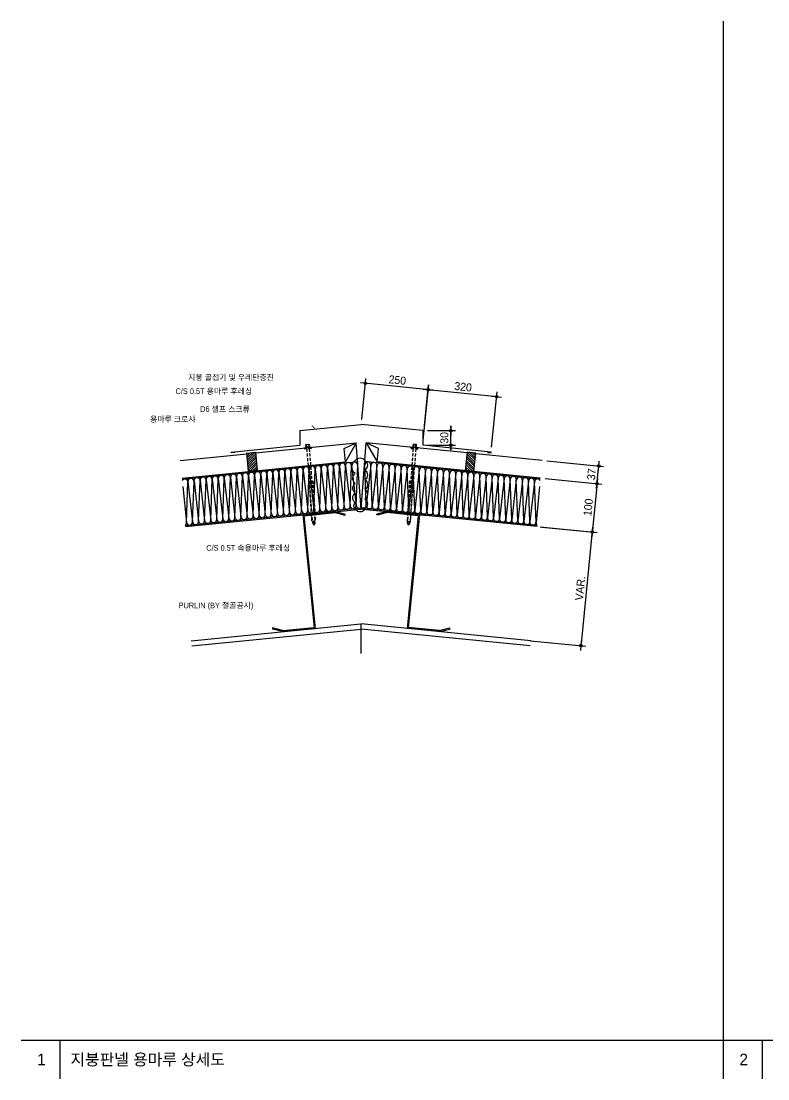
# Model space of a CAD drawing. Header units: millimetres. Extents: x 50863 to 79787, y -43062 to -37468.
# Drawn here: x 68484 to 70024, y -39648 to -37468 of the extents above; entities that cross this region are included whole.
import ezdxf
from ezdxf.enums import TextEntityAlignment as Align

# ---------------------------------------------------------------- set-up
doc = ezdxf.new("R2010")
doc.units = ezdxf.units.MM
doc.header["$LTSCALE"] = 50
doc.linetypes.add('HIDDEN', pattern=[0.375, 0.25, -0.125])
for name, color, linetype in [('2', 7, 'Continuous'), ('3', 3, 'Continuous'), ('4', 4, 'Continuous'), ('__HAT', 5, 'Continuous'), ('ARTINT-A1$0$MK', 3, 'Continuous'), ('ARTINT-A1$0$TEX', 7, 'Continuous'), ('BOLT', 7, 'Continuous'), ('COL', 2, 'Continuous'), ('DIM', 7, 'Continuous'), ('HAT', 5, 'Continuous'), ('TEX', 3, 'Continuous'), ('WAL', 3, 'Continuous')]:
    doc.layers.add(name, color=color, linetype=linetype)
doc.styles.add('나눔고딕', font='')
doc.styles.add('돋움', font='')
doc.styles.get('나눔고딕').set_extended_font_data('Dotum')
doc.styles.get('돋움').set_extended_font_data('Dotum')
doc.dimstyles.new('DIM_600(외부치수)', dxfattribs={"dimscale": 400, "dimtxt": 3.3, "dimasz": 1, "dimexe": 2, "dimexo": 2, "dimgap": 1, "dimtad": 1, "dimdec": 0, "dimdsep": 46, "dimlunit": 6, "dimtxsty": '나눔고딕', "dimblk1": 'DIMDOT', "dimblk2": 'DIMDOT', "dimsah": 1, "dimcen": 2.5, "dimdle": 1.5, "dimclrd": 8, "dimclre": 8, "dimclrt": 3, "dimadec": 0, "dimazin": 0, "dimtfac": 1, "dimtdec": 0, "dimtix": 1, "dimtmove": 2, "dimatfit": 3, "dimldrblk": 'DIMDOT', "dimfxl": 0, "dimtvp": 1, "dimtolj": 1, "dimtzin": 0, "dimarcsym": 0})

# ---------------------------------------------------------------- blocks, each defined once
blk = doc.blocks.new('*X126')
at = {"color": 0}
for p, q in [((278.9, 989.5), (280.6, 991.2)), ((279.4, 984.7), (286.5, 991.8)), ((279.8, 979.9), (292.4, 992.4)), ((280.3, 975.1), (298.3, 993)), ((280.8, 970.2), (299.1, 988.5)), ((281.3, 965.4), (299.6, 983.7)), ((281.8, 960.6), (300, 978.9)), ((282.3, 955.8), (300.5, 974)), ((282.7, 951), (301, 969.2)), ((286.5, 949.5), (301.5, 964.4)), ((292.4, 950), (302, 959.6)), ((298.3, 950.6), (302.5, 954.8))]:
    blk.add_line(p, q, dxfattribs=at)
blk = doc.blocks.new('A$C263B779F')
for p, q in [((76.5, 210), (136.5, 210)), ((76.5, 210), (76.5, 2)), ((78.5, 208), (136.2, 208)), ((78.5, 208), (78.5, 0)), ((136.2, 208), (153.7, 201.6)), ((136.5, 210), (154.4, 203.5)), ((153.7, 201.6), (154.4, 203.5)), ((0.7, 8.5), (0, 6.6)), ((18.1, 0), (0, 6.6)), ((18.5, 2), (0.7, 8.5)), ((18.1, 0), (78.5, 0)), ((18.5, 2), (76.5, 2))]:
    blk.add_line(p, q)
blk = doc.blocks.new('DIMDOT')
blk.add_line((-2, 0), (2, 0))
blk.add_circle((0, 0), 0.5)
blk = doc.blocks.new('*D129')
at = {"color": 8, "lineweight": -2}
for p, q in [((69186.4, -38289.4), (69194.8, -38204.8)), ((69318.4, -38227.2), (69198.8, -38215.3)), ((69316, -38302.4), (69324.4, -38217.8))]:
    blk.add_line(p, q, dxfattribs=at)
at = {"layer": 'Defpoints', "color": 0}
for p in [(69193.8, -38214.8), (69185.4, -38299.4), (69315, -38312.3)]:
    blk.add_point(p, dxfattribs=at)
at = {"color": 8, "lineweight": -2, "xscale": 5, "yscale": 5, "zscale": 5}
for p, rotation in [((69193.8, -38214.8), 174.3029154528276), ((69323.4, -38227.7), 354.3029154528276)]:
    blk.add_blockref('DIMDOT', p, dxfattribs=dict(at, rotation=rotation))
at = {"color": 3, "insert": (69259.9, -38208), "char_height": 16.5, "attachment_point": 5, "rotation": 354.3029, "style": '나눔고딕'}
blk.add_mtext('\\A1;250', dxfattribs=at)
blk = doc.blocks.new('*D130')
at = {"color": 8, "lineweight": -2}
for p, q in [((69313.3, -38332.1), (69324.7, -38218.1)), ((69459.7, -38241.6), (69328.7, -38228.5)), ((69454.2, -38346.2), (69465.7, -38232.2))]:
    blk.add_line(p, q, dxfattribs=at)
at = {"layer": 'Defpoints', "color": 0}
for p in [(69323.7, -38228), (69312.3, -38342.1), (69453.3, -38356.2)]:
    blk.add_point(p, dxfattribs=at)
at = {"color": 8, "lineweight": -2, "xscale": 5, "yscale": 5, "zscale": 5}
for p, rotation in [((69323.7, -38228), 174.2900000000283), ((69464.7, -38242.1), 354.2900000000283)]:
    blk.add_blockref('DIMDOT', p, dxfattribs=dict(at, rotation=rotation))
at = {"color": 3, "insert": (69395.5, -38221.9), "char_height": 16.5, "attachment_point": 5, "rotation": 354.29, "style": '나눔고딕'}
blk.add_mtext('\\A1;320', dxfattribs=at)
blk = doc.blocks.new('*D131')
at = {"color": 8, "lineweight": -2}
for p, q in [((69370.1, -38307.1), (69370.1, -38302.1)), ((69322.3, -38312.1), (69380.1, -38312.1)), ((69370.1, -38342.1), (69370.1, -38312.1)), ((69322.3, -38342.1), (69380.1, -38342.1)), ((69370.1, -38347.1), (69370.1, -38352.1))]:
    blk.add_line(p, q, dxfattribs=at)
at = {"layer": 'Defpoints', "color": 0}
for p in [(69312.3, -38312.1), (69370.1, -38312.1), (69312.3, -38342.1)]:
    blk.add_point(p, dxfattribs=at)
at = {"color": 8, "lineweight": -2, "xscale": 5, "yscale": 5, "zscale": 5}
for p, rotation in [((69370.1, -38312.1), 270), ((69370.1, -38342.1), 90)]:
    blk.add_blockref('DIMDOT', p, dxfattribs=dict(at, rotation=rotation))
at = {"color": 3, "insert": (69356.8, -38327.1), "char_height": 16.5, "attachment_point": 5, "rotation": 90, "style": '나눔고딕'}
blk.add_mtext('\\A1;30', dxfattribs=at)
blk = doc.blocks.new('*D132')
at = {"color": 8, "lineweight": -2}
for p, q in [((69557.8, -38511), (69671.6, -38522.3)), ((69661.2, -38526.3), (69638.7, -38750.6)), ((69534.4, -38745.2), (69648.2, -38756.6))]:
    blk.add_line(p, q, dxfattribs=at)
at = {"layer": 'Defpoints', "color": 0}
for p in [(69547.9, -38510), (69524.5, -38744.2), (69638.2, -38755.6)]:
    blk.add_point(p, dxfattribs=at)
at = {"color": 8, "lineweight": -2, "xscale": 5, "yscale": 5, "zscale": 5}
for p, rotation in [((69661.7, -38521.3), 84.29000000000396), ((69638.2, -38755.6), 264.2900000000039)]:
    blk.add_blockref('DIMDOT', p, dxfattribs=dict(at, rotation=rotation))
at = {"color": 3, "insert": (69636.8, -38637.1), "char_height": 16.5, "attachment_point": 5, "rotation": 84.29, "style": '나눔고딕'}
blk.add_mtext('\\A1;VAR.', dxfattribs=at)
blk = doc.blocks.new('*D135')
at = {"color": 8, "lineweight": -2}
for p, q in [((69564.6, -38411), (69681.6, -38422.7)), ((69671.1, -38426.7), (69662.2, -38516.4)), ((69554.7, -38510.6), (69671.6, -38522.3))]:
    blk.add_line(p, q, dxfattribs=at)
at = {"layer": 'Defpoints', "color": 0}
for p in [(69554.7, -38410), (69544.7, -38509.6), (69661.7, -38521.3)]:
    blk.add_point(p, dxfattribs=at)
at = {"color": 8, "lineweight": -2, "xscale": 5, "yscale": 5, "zscale": 5}
for p, rotation in [((69671.6, -38421.7), 84.2899999998506), ((69661.7, -38521.3), 264.2899999998506)]:
    blk.add_blockref('DIMDOT', p, dxfattribs=dict(at, rotation=rotation))
at = {"color": 3, "insert": (69653.4, -38470.2), "char_height": 16.5, "attachment_point": 5, "rotation": 84.29, "style": '나눔고딕'}
blk.add_mtext('\\A1;100', dxfattribs=at)
blk = doc.blocks.new('*D136')
at = {"color": 8, "lineweight": -2}
for p, q in [((69568.3, -38374.4), (69685.2, -38386.1)), ((69564.6, -38411), (69681.6, -38422.7)), ((69672.1, -38416.7), (69674.8, -38390.1))]:
    blk.add_line(p, q, dxfattribs=at)
at = {"layer": 'Defpoints', "color": 0}
for p in [(69558.4, -38373.4), (69675.3, -38385.1), (69554.7, -38410)]:
    blk.add_point(p, dxfattribs=at)
at = {"color": 8, "lineweight": -2, "xscale": 5, "yscale": 5, "zscale": 5}
for p, rotation in [((69675.3, -38385.1), 84.29000000092888), ((69671.6, -38421.7), 264.2900000009289)]:
    blk.add_blockref('DIMDOT', p, dxfattribs=dict(at, rotation=rotation))
at = {"color": 3, "insert": (69660.3, -38402.1), "char_height": 16.5, "attachment_point": 5, "rotation": 84.29, "style": '나눔고딕'}
blk.add_mtext('\\A1;37', dxfattribs=at)

msp = doc.modelspace()

# ---------------------------------------------------------------- linework, layer by layer
at = {"color": 3, "linetype": 'Continuous'}
msp.add_lwpolyline([(69173, -38373.6, -0.520567), (69193, -38373.6, -0.520567), (69193.1, -38393.5, -0.520567), (69193.1, -38413.5, -0.520567), (69193.1, -38433.5, -0.520567), (69193.1, -38453.5, -0.520567), (69193.1, -38473.5, -0.520567), (69176.7, -38477.1, -0.520567), (69173, -38460.8, -0.520567), (69173, -38440.8, -0.520567), (69173, -38420.8, -0.520567), (69173, -38400.8, -0.520567)], format="xyb", close=True, dxfattribs=at)
at = {"layer": '2'}
for p, q in [((69058.5, -38312.1), (69058.5, -38342.1)), ((69312.3, -38312.1), (69312.3, -38342.1))]:
    msp.add_line(p, q, dxfattribs=at)
for points in [[(69058.5, -38312.1), (69185.4, -38299.4)], [(69312.3, -38312.1), (69185.4, -38299.4)], [(68924.8, -38357.4), (68917.7, -38358.1), (68917.5, -38356.2), (69058.5, -38342.1)], [(69445.9, -38357.4), (69453.1, -38358.1), (69453.3, -38356.2), (69312.3, -38342.1)]]:
    msp.add_lwpolyline(points, dxfattribs=at)
at = {"layer": '2', "const_width": 1}
msp.add_lwpolyline([(69310.1, -38485.3), (69320, -38486.3), (69319.9, -38487.8), (69185.4, -38474.6), (69050.9, -38487.8), (69050.7, -38486.3), (69060.7, -38485.3)], dxfattribs=at)
at = {"layer": '3'}
for p, q in [((68967.3, -38357.9), (69174.9, -38337.2)), ((69150, -38349.1), (69174.9, -38337.2)), ((69174.9, -38337.2), (69152.7, -38376.4)), ((69185.4, -38473.7), (69174.9, -38337.2)), ((69185.4, -38473.7), (69195.9, -38337.2)), ((69220.8, -38349.1), (69195.9, -38337.2)), ((69403.5, -38357.9), (69195.9, -38337.2)), ((69195.9, -38337.2), (69218.1, -38376.4)), ((68812.4, -38373.4), (68949.4, -38359.7)), ((69558.4, -38373.4), (69421.4, -38359.7)), ((68816.1, -38410), (69152.7, -38376.4)), ((68816.3, -38412.2), (69178.8, -38376)), ((69554.5, -38412.2), (69192, -38376)), ((69554.7, -38410), (69218.1, -38376.4)), ((68822.7, -38507.7), (69185.2, -38471.5)), ((68822.9, -38510), (69185.4, -38473.7)), ((69547.9, -38510), (69185.4, -38473.7)), ((69548.1, -38507.7), (69185.6, -38471.5))]:
    msp.add_line(p, q, dxfattribs=at)
at = {"layer": '4'}
for p, q in [((69152.7, -38376.4), (69150, -38349.1)), ((69218.1, -38376.4), (69220.8, -38349.1))]:
    msp.add_line(p, q, dxfattribs=at)
at = {"layer": 'BOLT', "color": 8, "linetype": 'HIDDEN', "ltscale": 0.5}
for p, q in [((69071.2, -38341), (69078.3, -38340.3)), ((69071.7, -38346.2), (69071.2, -38341)), ((69073, -38346.1), (69072.5, -38340.9)), ((69077, -38340.5), (69077.5, -38345.6)), ((69078.3, -38340.3), (69078.8, -38345.5)), ((69292.5, -38340.3), (69291.9, -38345.5)), ((69299.6, -38341), (69292.5, -38340.3)), ((69293.8, -38340.5), (69293.3, -38345.6)), ((69297.7, -38346.1), (69298.3, -38340.9)), ((69299.1, -38346.2), (69299.6, -38341)), ((69073, -38349.9), (69084.5, -38498.1)), ((69078.3, -38349.3), (69089.8, -38497.5)), ((69292.5, -38349.3), (69280.9, -38497.5)), ((69297.8, -38349.9), (69286.3, -38498.1))]:
    msp.add_line(p, q, dxfattribs=at)
for points in [[(69083.4, -38346.1), (69083.5, -38347), (69067.4, -38348.6), (69067.3, -38347.7)], [(69070.8, -38346.3), (69070.9, -38347.4), (69079.8, -38346.5), (69079.7, -38345.4)], [(69287.4, -38346.1), (69287.3, -38347), (69303.4, -38348.6), (69303.4, -38347.7)], [(69300, -38346.3), (69299.9, -38347.4), (69290.9, -38346.5), (69291.1, -38345.4)]]:
    msp.add_lwpolyline(points, close=True, dxfattribs=at)
for points in [[(69082.2, -38347.2), (69082.3, -38348.9), (69069, -38350.3), (69068.8, -38348.5)], [(69288.6, -38347.2), (69288.4, -38348.9), (69301.8, -38350.3), (69302, -38348.5)], [(69084.5, -38498.1), (69083.6, -38498.2), (69078.7, -38416), (69085.8, -38415.3), (69090.7, -38497.4), (69089.8, -38497.5)], [(69286.3, -38498.1), (69287.2, -38498.2), (69292.1, -38416), (69285, -38415.3), (69280.1, -38497.4), (69280.9, -38497.5)], [(69084.5, -38498.1), (69084.9, -38502.5), (69088.1, -38506.7), (69090.3, -38502), (69089.8, -38497.5)], [(69088.1, -38506.7), (69088.4, -38501.3), (69090, -38499.3), (69088.1, -38498.6), (69084.8, -38500.7)], [(69286.3, -38498.1), (69285.9, -38502.5), (69282.7, -38506.7), (69280.5, -38502), (69280.9, -38497.5)], [(69282.7, -38506.7), (69282.4, -38501.3), (69280.8, -38499.3), (69282.6, -38498.6), (69286, -38500.7)]]:
    msp.add_lwpolyline(points, dxfattribs=at)
at = {"layer": 'COL', "color": 7}
for p, q in [((68835.1, -38745.2), (69184.8, -38710.3)), ((69184.8, -38710.3), (69184.8, -38771.2)), ((69535, -38745.2), (69185.2, -38710.3)), ((68836.1, -38755.9), (69184.8, -38721.1)), ((69533.9, -38755.9), (69185.2, -38721.1))]:
    msp.add_line(p, q, dxfattribs=at)
at = {"layer": 'DIM'}
for points in [[(69184.6, -38368.5, 0, 3.75, 0), (69177.9, -38359.5, 0, 0, 0), (69057.4, -38204.4, 0, 0, 0), (69028.6, -38204.4, 0, 0, 0)], [(69091.2, -38310.3, 0, 3.75, 0), (69084.5, -38301.3, 0, 0, 0), (69010.9, -38232.8, 0, 0, 0), (68982, -38232.8, 0, 0, 0)], [(69069.2, -38345.4, 0, 3.75, 0), (69062.5, -38336.4, 0, 0, 0), (69006.7, -38267.2, 0, 0, 0), (68977.9, -38267.2, 0, 0, 0)], [(68955.6, -38368.8, 0, 3.75, 0), (68948.8, -38359.9, 0, 0, 0), (68893.1, -38290.7, 0, 0, 0), (68864.3, -38290.7, 0, 0, 0)], [(69152.4, -38479, 0, 3.75, 0), (69145.6, -38487.9, 0, 0, 0), (69089.9, -38557.1, 0, 0, 0), (69061.1, -38557.1, 0, 0, 0)], [(69074.8, -38596.7, 0, 3.75, 0), (69068, -38605.7, 0, 0, 0), (69012.3, -38674.9, 0, 0, 0), (68983.5, -38674.9, 0, 0, 0)]]:
    msp.add_lwpolyline(points, format="xyseb", dxfattribs=at)
at = {"layer": 'HAT'}
for p, q in [((69112.5, -38472.4), (69115.6, -38388.6)), ((69115.6, -38388.6), (69125, -38471.2)), ((69125, -38471.2), (69128.1, -38387.4)), ((69128.1, -38387.4), (69137.5, -38469.9)), ((69137.5, -38469.9), (69140.6, -38386.1)), ((69140.6, -38386.1), (69150, -38468.7)), ((69150, -38468.7), (69153.1, -38384.9)), ((69153.1, -38384.9), (69162.5, -38467.4)), ((69162.5, -38467.4), (69165.6, -38383.6)), ((69165.6, -38383.6), (69175, -38466.2)), ((69175, -38466.2), (69178.1, -38382.4)), ((69195.8, -38466.2), (69192.7, -38382.4)), ((69205.2, -38383.6), (69195.8, -38466.2)), ((69208.3, -38467.4), (69205.2, -38383.6)), ((69217.7, -38384.9), (69208.3, -38467.4)), ((69220.8, -38468.7), (69217.7, -38384.9)), ((69230.2, -38386.1), (69220.8, -38468.7)), ((69233.3, -38469.9), (69230.2, -38386.1)), ((69242.7, -38387.4), (69233.3, -38469.9)), ((69245.8, -38471.2), (69242.7, -38387.4)), ((69255.2, -38388.6), (69245.8, -38471.2)), ((69258.3, -38472.4), (69255.2, -38388.6)), ((68887.5, -38494.9), (68890.6, -38411.1)), ((68890.6, -38411.1), (68900, -38493.7)), ((68900, -38493.7), (68903.1, -38409.9)), ((68903.1, -38409.9), (68912.5, -38492.4)), ((68912.5, -38492.4), (68915.6, -38408.6)), ((68915.6, -38408.6), (68925, -38491.2)), ((68925, -38491.2), (68928.1, -38407.4)), ((68928.1, -38407.4), (68937.5, -38489.9)), ((68937.5, -38489.9), (68940.6, -38406.1)), ((68940.6, -38406.1), (68950, -38488.7)), ((68950, -38488.7), (68953.1, -38404.9)), ((68953.1, -38404.9), (68962.5, -38487.4)), ((68962.5, -38487.4), (68965.6, -38403.6)), ((68965.6, -38403.6), (68975, -38486.2)), ((68975, -38486.2), (68978.1, -38402.4)), ((68978.1, -38402.4), (68987.5, -38484.9)), ((68987.5, -38484.9), (68990.6, -38401.1)), ((68990.6, -38401.1), (69000, -38483.7)), ((69000, -38483.7), (69003.1, -38399.9)), ((69003.1, -38399.9), (69012.5, -38482.4)), ((69012.5, -38482.4), (69015.6, -38398.6)), ((69015.6, -38398.6), (69025, -38481.2)), ((69025, -38481.2), (69028.1, -38397.4)), ((69028.1, -38397.4), (69037.5, -38479.9)), ((69037.5, -38479.9), (69040.6, -38396.1)), ((69040.6, -38396.1), (69050, -38478.7)), ((69050, -38478.7), (69053.1, -38394.9)), ((69053.1, -38394.9), (69062.5, -38477.4)), ((69062.5, -38477.4), (69065.6, -38393.6)), ((69065.6, -38393.6), (69075, -38476.2)), ((69075, -38476.2), (69078.1, -38392.4)), ((69078.1, -38392.4), (69087.5, -38474.9)), ((69087.5, -38474.9), (69090.6, -38391.1)), ((69090.6, -38391.1), (69100, -38473.7)), ((69100, -38473.7), (69103.1, -38389.9)), ((69103.1, -38389.9), (69112.5, -38472.4)), ((69267.7, -38389.9), (69258.3, -38472.4)), ((69270.8, -38473.7), (69267.7, -38389.9)), ((69280.2, -38391.1), (69270.8, -38473.7)), ((69283.3, -38474.9), (69280.2, -38391.1)), ((69292.7, -38392.4), (69283.3, -38474.9)), ((69295.8, -38476.2), (69292.7, -38392.4)), ((69305.2, -38393.6), (69295.8, -38476.2)), ((69308.3, -38477.4), (69305.2, -38393.6)), ((69317.7, -38394.9), (69308.3, -38477.4)), ((69320.8, -38478.7), (69317.7, -38394.9)), ((69330.2, -38396.1), (69320.8, -38478.7)), ((69333.3, -38479.9), (69330.2, -38396.1)), ((69342.7, -38397.4), (69333.3, -38479.9)), ((69345.8, -38481.2), (69342.7, -38397.4)), ((69355.2, -38398.6), (69345.8, -38481.2)), ((69358.3, -38482.4), (69355.2, -38398.6)), ((69367.7, -38399.9), (69358.3, -38482.4)), ((69370.8, -38483.7), (69367.7, -38399.9)), ((69380.2, -38401.1), (69370.8, -38483.7)), ((69383.3, -38484.9), (69380.2, -38401.1)), ((69392.7, -38402.4), (69383.3, -38484.9)), ((69395.8, -38486.2), (69392.7, -38402.4)), ((69405.2, -38403.6), (69395.8, -38486.2)), ((69408.3, -38487.4), (69405.2, -38403.6)), ((69417.7, -38404.9), (69408.3, -38487.4)), ((69420.8, -38488.7), (69417.7, -38404.9)), ((69430.2, -38406.1), (69420.8, -38488.7)), ((69433.3, -38489.9), (69430.2, -38406.1)), ((69442.7, -38407.4), (69433.3, -38489.9)), ((69445.8, -38491.2), (69442.7, -38407.4)), ((69455.2, -38408.6), (69445.8, -38491.2)), ((69458.3, -38492.4), (69455.2, -38408.6)), ((69467.7, -38409.9), (69458.3, -38492.4)), ((69470.8, -38493.7), (69467.7, -38409.9)), ((69480.2, -38411.1), (69470.8, -38493.7)), ((69483.3, -38494.9), (69480.2, -38411.1)), ((68817.8, -38427.1), (68825, -38501.2)), ((68825, -38501.2), (68828.1, -38417.4)), ((68828.1, -38417.4), (68837.5, -38499.9)), ((68837.5, -38499.9), (68840.6, -38416.1)), ((68840.6, -38416.1), (68850, -38498.7)), ((68850, -38498.7), (68853.1, -38414.9)), ((68853.1, -38414.9), (68862.5, -38497.4)), ((68862.5, -38497.4), (68865.6, -38413.6)), ((68865.6, -38413.6), (68875, -38496.2)), ((68875, -38496.2), (68878.1, -38412.4)), ((68878.1, -38412.4), (68887.5, -38494.9)), ((69492.7, -38412.4), (69483.3, -38494.9)), ((69495.8, -38496.2), (69492.7, -38412.4)), ((69505.2, -38413.6), (69495.8, -38496.2)), ((69508.3, -38497.4), (69505.2, -38413.6)), ((69517.7, -38414.9), (69508.3, -38497.4)), ((69520.8, -38498.7), (69517.7, -38414.9)), ((69530.2, -38416.1), (69520.8, -38498.7)), ((69533.3, -38499.9), (69530.2, -38416.1)), ((69542.7, -38417.4), (69533.3, -38499.9)), ((69545.8, -38501.2), (69542.7, -38417.4)), ((69553, -38427.1), (69545.8, -38501.2))]:
    msp.add_line(p, q, dxfattribs=at)
for centre, start, end in [((69046.8, -38395.5), 5.71, 185.71), ((69059.3, -38394.2), 5.71, 185.71), ((69071.8, -38393), 5.71, 185.71), ((69084.3, -38391.7), 5.71, 185.71), ((69096.8, -38390.5), 5.71, 185.71), ((69109.3, -38389.2), 5.71, 185.71), ((69121.8, -38388), 5.71, 185.71), ((69134.3, -38386.7), 5.71, 185.71), ((69146.8, -38385.5), 5.71, 185.71), ((69159.3, -38384.2), 5.71, 185.71), ((69171.8, -38383), 5.71, 185.71), ((69199, -38383), 354.29, 174.29), ((69211.5, -38384.2), 354.29, 174.29), ((69224, -38385.5), 354.29, 174.29), ((69236.5, -38386.7), 354.29, 174.29), ((69249, -38388), 354.29, 174.29), ((69261.5, -38389.2), 354.29, 174.29), ((69274, -38390.5), 354.29, 174.29), ((69286.5, -38391.7), 354.29, 174.29), ((69299, -38393), 354.29, 174.29), ((69311.5, -38394.2), 354.29, 174.29), ((69324, -38395.5), 354.29, 174.29), ((68834.3, -38416.7), 5.71, 185.71), ((68846.8, -38415.5), 5.71, 185.71), ((68859.3, -38414.2), 5.71, 185.71), ((68871.8, -38413), 5.71, 185.71), ((68884.3, -38411.7), 5.71, 185.71), ((68896.8, -38410.5), 5.71, 185.71), ((68909.3, -38409.2), 5.71, 185.71), ((68921.8, -38408), 5.71, 185.71), ((68934.3, -38406.7), 5.71, 185.71), ((68946.8, -38405.5), 5.71, 185.71), ((68959.3, -38404.2), 5.71, 185.71), ((68971.8, -38403), 5.71, 185.71), ((68984.3, -38401.7), 5.71, 185.71), ((68996.8, -38400.5), 5.71, 185.71), ((69009.3, -38399.2), 5.71, 185.71), ((69021.8, -38398), 5.71, 185.71), ((69034.3, -38396.7), 5.71, 185.71), ((69336.5, -38396.7), 354.29, 174.29), ((69349, -38398), 354.29, 174.29), ((69361.5, -38399.2), 354.29, 174.29), ((69374, -38400.5), 354.29, 174.29), ((69386.5, -38401.7), 354.29, 174.29), ((69399, -38403), 354.29, 174.29), ((69411.5, -38404.2), 354.29, 174.29), ((69424, -38405.5), 354.29, 174.29), ((69436.5, -38406.7), 354.29, 174.29), ((69449, -38408), 354.29, 174.29), ((69461.5, -38409.2), 354.29, 174.29), ((69474, -38410.5), 354.29, 174.29), ((69486.5, -38411.7), 354.29, 174.29), ((69499, -38413), 354.29, 174.29), ((69511.5, -38414.2), 354.29, 174.29), ((69524, -38415.5), 354.29, 174.29), ((69536.5, -38416.7), 354.29, 174.29), ((68821.8, -38418), 5.71, 147.3089), ((69549, -38418), 32.6911, 174.29), ((69068.8, -38476.8), 185.71, 5.71), ((69081.3, -38475.5), 185.71, 5.71), ((69093.8, -38474.3), 185.71, 5.71), ((69106.3, -38473), 185.71, 5.71), ((69118.8, -38471.8), 185.71, 5.71), ((69131.3, -38470.5), 185.71, 5.71), ((69143.8, -38469.3), 185.71, 5.71), ((69156.3, -38468), 185.71, 5.71), ((69168.8, -38466.8), 185.71, 5.71), ((69181.3, -38465.6), 185.71, 307.2327), ((69189.5, -38465.6), 232.7673, 354.29), ((69202, -38466.8), 174.29, 354.29), ((69214.5, -38468), 174.29, 354.29), ((69227, -38469.3), 174.29, 354.29), ((69239.5, -38470.5), 174.29, 354.29), ((69252, -38471.8), 174.29, 354.29), ((69264.5, -38473), 174.29, 354.29), ((69277, -38474.3), 174.29, 354.29), ((69289.5, -38475.5), 174.29, 354.29), ((69302, -38476.8), 174.29, 354.29), ((68843.8, -38499.3), 185.71, 5.71), ((68856.3, -38498), 185.71, 5.71), ((68868.8, -38496.8), 185.71, 5.71), ((68881.3, -38495.5), 185.71, 5.71), ((68893.8, -38494.3), 185.71, 5.71), ((68906.3, -38493), 185.71, 5.71), ((68918.8, -38491.8), 185.71, 5.71), ((68931.3, -38490.5), 185.71, 5.71), ((68943.8, -38489.3), 185.71, 5.71), ((68956.3, -38488), 185.71, 5.71), ((68968.8, -38486.8), 185.71, 5.71), ((68981.3, -38485.5), 185.71, 5.71), ((68993.8, -38484.3), 185.71, 5.71), ((69006.3, -38483), 185.71, 5.71), ((69018.8, -38481.8), 185.71, 5.71), ((69031.3, -38480.5), 185.71, 5.71), ((69043.8, -38479.3), 185.71, 5.71), ((69056.3, -38478), 185.71, 5.71), ((69314.5, -38478), 174.29, 354.29), ((69327, -38479.3), 174.29, 354.29), ((69339.5, -38480.5), 174.29, 354.29), ((69352, -38481.8), 174.29, 354.29), ((69364.5, -38483), 174.29, 354.29), ((69377, -38484.3), 174.29, 354.29), ((69389.5, -38485.5), 174.29, 354.29), ((69402, -38486.8), 174.29, 354.29), ((69414.5, -38488), 174.29, 354.29), ((69427, -38489.3), 174.29, 354.29), ((69439.5, -38490.5), 174.29, 354.29), ((69452, -38491.8), 174.29, 354.29), ((69464.5, -38493), 174.29, 354.29), ((69477, -38494.3), 174.29, 354.29), ((69489.5, -38495.5), 174.29, 354.29), ((69502, -38496.8), 174.29, 354.29), ((69514.5, -38498), 174.29, 354.29), ((69527, -38499.3), 174.29, 354.29), ((68818.8, -38501.8), 307.2842, 5.71), ((68831.3, -38500.5), 185.71, 5.71), ((69539.5, -38500.5), 174.29, 354.29), ((69552, -38501.8), 174.29, 232.7158)]:
    msp.add_arc(centre, 6.28, start, end, dxfattribs=at)
at = {"layer": 'TEX'}
for points in [[(68953.1, -38396), (68949.3, -38358.3), (68967.2, -38356.5), (68970.9, -38394.2)], [(69417.7, -38396), (69421.5, -38358.3), (69403.6, -38356.5), (69399.9, -38394.2)]]:
    msp.add_lwpolyline(points, close=True, dxfattribs=at)
at = {"layer": 'WAL', "color": 2}
for p, q in [((69932.2, -39648.2), (69932.2, -37468.2)), ((68484.2, -39568.2), (71380.2, -39568.2)), ((68564.2, -39568.2), (68564.2, -39648.2)), ((70012.2, -39568.2), (70012.2, -39648.2))]:
    msp.add_line(p, q, dxfattribs=at)

# ---------------------------------------------------------------- block references
for p, xscale, yscale, zscale, rotation in [((69002.9, -38728.5), 1.1216350942066, 1.1216350942066, 1.1216350942066, 5.710000000363773), ((69367.5, -38728.5), -1.121635094269398, 1.121635094713536, 1.121635094712728, 354.289999999957)]:
    msp.add_blockref('A$C263B779F', p, dxfattribs=dict(xscale=xscale, yscale=yscale, zscale=zscale, rotation=rotation))
at = {"layer": '__HAT', "yscale": 0.8973080757701823, "zscale": 0.8973080757701823}
for p, xscale in [((68699.2, -39247.6), 0.8973080757701823), ((69671.6, -39247.6), -0.8973080757701823)]:
    msp.add_blockref('*X126', p, dxfattribs=dict(at, xscale=xscale))

# ---------------------------------------------------------------- texts
at = {"layer": 'ARTINT-A1$0$MK', "style": '돋움'}
for s, p in [('1', (68517.3, -39620.3)), ('지붕판넬 용마루 상세도', (68585.8, -39620.3)), ('2', (69965.3, -39620.3))]:
    msp.add_text(s, height=24, dxfattribs=at).set_placement(p)
at = {"layer": 'ARTINT-A1$0$TEX', "style": '돋움'}
for s, height, p in [('지붕 골접기 및 우레탄충진', 11.604, (68828.6, -38202.6)), ('C/S 0.5T 용마루 후레싱', 11.604, (68802.5, -38230.9)), ('D6 셀프 스크류', 11.6, (68853.3, -38267.8)), ('용마루 크로샤', 11.6, (68750, -38288.5)), ('C/S 0.5T 속용마루 후레싱', 11.604, (68865.9, -38553.9)), ('PURLIN (BY 철골공사)', 11.604, (68808.8, -38672.4))]:
    msp.add_text(s, height=height, dxfattribs=at).set_placement(p, align=Align.MIDDLE_LEFT)

# ---------------------------------------------------------------- dimensions: what is measured, and where the dimension line sits
for p1, p2, distance, text, picture, middle in [((69315, -38312.3), (69185.4, -38299.4), -85, '250', '*D129', (69259.9, -38208)), ((69453.3, -38356.2), (69312.3, -38342.1), -114.6, '320', '*D130', (69395.5, -38221.9)), ((69547.9, -38510), (69524.5, -38744.2), 114.3, 'VAR.', '*D132', (69636.8, -38637.1))]:
    dim = msp.add_aligned_dim(p1=p1, p2=p2, distance=distance, text=text, dimstyle='DIM_600(외부치수)', override={"dimscale": 5})
    dim.commit()
    dim.dimension.update_dxf_attribs({"geometry": picture, "text_midpoint": middle})
for p1, p2, distance, picture, middle in [((69312.3, -38342.1), (69312.3, -38312.1), -57.7, '*D131', (69356.8, -38327.1)), ((69554.7, -38410), (69558.4, -38373.4), -117.5, '*D136', (69660.3, -38402.1)), ((69554.7, -38410), (69544.7, -38509.6), 117.5, '*D135', (69653.4, -38470.2))]:
    dim = msp.add_aligned_dim(p1=p1, p2=p2, distance=distance, dimstyle='DIM_600(외부치수)', override={"dimscale": 5})
    dim.commit()
    dim.dimension.update_dxf_attribs({"geometry": picture, "text_midpoint": middle})

doc.saveas('drawing.dxf')
